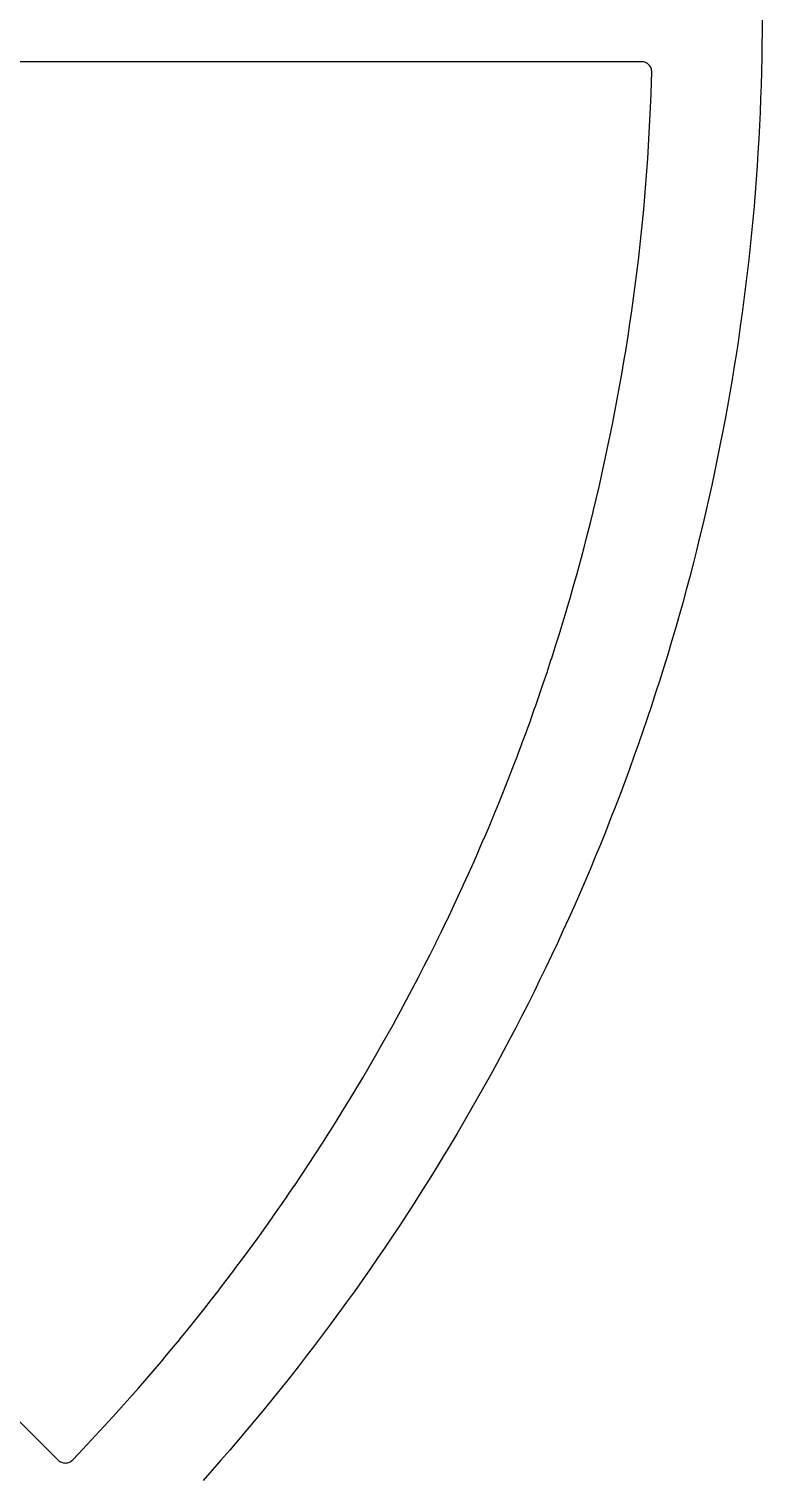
# Model space of a CAD drawing. Header units: millimetres. Extents: x -54 to 54, y -54 to 54.
# Drawn here: x 35.94 to 54, y -35.84 to -0.27 of the extents above; entities that cross this region are included whole.
import ezdxf

# ---------------------------------------------------------------- set-up
doc = ezdxf.new("R2010")
doc.units = ezdxf.units.MM
doc.layers.add('CUT_INNER', color=6, linetype='Continuous')
doc.layers.add('CUT_OUTER', color=1, linetype='Continuous')

msp = doc.modelspace()

# ---------------------------------------------------------------- linework, layer by layer
at = {"layer": 'CUT_INNER'}
msp.add_lwpolyline([(29.1289, -27.9833), (36.6626, -35.5171), (36.6811, -35.5338), (36.7011, -35.5486), (36.7224, -35.5613), (36.745, -35.5718), (36.7684, -35.58), (36.7926, -35.5859), (36.8172, -35.5893), (36.8421, -35.5903), (36.8669, -35.5888), (36.8914, -35.5848), (36.9155, -35.5785), (36.9388, -35.5697), (36.9611, -35.5587), (36.9822, -35.5455), (37.0018, -35.5303), (37.0199, -35.5133), (37.1533, -35.374), (37.1544, -35.3729), (37.3697, -35.1453), (37.3707, -35.1442), (37.5846, -34.9154), (37.5857, -34.9143), (37.7982, -34.6841), (37.7992, -34.683), (38.0103, -34.4515), (38.0113, -34.4504), (38.221, -34.2177), (38.222, -34.2165), (38.4302, -33.9825), (38.4312, -33.9814), (38.638, -33.7461), (38.639, -33.7449), (38.8443, -33.5083), (38.8453, -33.5072), (39.0492, -33.2694), (39.0502, -33.2682), (39.2526, -33.0291), (39.2536, -33.028), (39.4545, -32.7877), (39.4555, -32.7865), (39.6549, -32.545), (39.6559, -32.5438), (39.8539, -32.301), (39.8549, -32.2998), (40.0513, -32.0559), (40.0523, -32.0547), (40.2473, -31.8095), (40.2482, -31.8083), (40.4417, -31.562), (40.4426, -31.5608), (40.6346, -31.3132), (40.6355, -31.312), (40.826, -31.0633), (40.8269, -31.0621), (41.0158, -30.8122), (41.0167, -30.811), (41.2041, -30.56), (41.205, -30.5588), (41.3908, -30.3066), (41.3917, -30.3054), (41.576, -30.0521), (41.5769, -30.0508), (41.7596, -29.7964), (41.7605, -29.7951), (41.9417, -29.5396), (41.9425, -29.5383), (42.1221, -29.2817), (42.123, -29.2804), (42.301, -29.0227), (42.3019, -29.0214), (42.4783, -28.7626), (42.4791, -28.7613), (42.654, -28.5014), (42.6548, -28.5001), (42.828, -28.2391), (42.8289, -28.2379), (43.0005, -27.9758), (43.0013, -27.9745), (43.1714, -27.7114), (43.1722, -27.7101), (43.3406, -27.446), (43.3414, -27.4447), (43.5082, -27.1796), (43.509, -27.1783), (43.6741, -26.9121), (43.6749, -26.9108), (43.8384, -26.6436), (43.8392, -26.6423), (44.0011, -26.3741), (44.0019, -26.3728), (44.1621, -26.1036), (44.1629, -26.1023), (44.3214, -25.8322), (44.3222, -25.8309), (44.4791, -25.5597), (44.4799, -25.5584), (44.6351, -25.2863), (44.6358, -25.285), (44.7894, -25.012), (44.7901, -25.0107), (44.942, -24.7367), (44.9428, -24.7354), (45.093, -24.4605), (45.0937, -24.4591), (45.2422, -24.1833), (45.2429, -24.182), (45.3897, -23.9053), (45.3904, -23.9039), (45.5356, -23.6263), (45.5363, -23.625), (45.6797, -23.3465), (45.6804, -23.3451), (45.8221, -23.0657), (45.8227, -23.0644), (45.9627, -22.7842), (45.9634, -22.7828), (46.1017, -22.5017), (46.1023, -22.5003), (46.2389, -22.2184), (46.2395, -22.217), (46.3743, -21.9343), (46.375, -21.9329), (46.508, -21.6493), (46.5087, -21.6479), (46.64, -21.3635), (46.6406, -21.3621), (46.7702, -21.077), (46.7708, -21.0756), (46.8986, -20.7896), (46.8993, -20.7882), (47.0253, -20.5014), (47.0259, -20.5), (47.1502, -20.2125), (47.1508, -20.2111), (47.2734, -19.9228), (47.274, -19.9214), (47.3947, -19.6324), (47.3953, -19.631), (47.5143, -19.3412), (47.5149, -19.3398), (47.6321, -19.0493), (47.6326, -19.0479), (47.7481, -18.7567), (47.7486, -18.7552), (47.8623, -18.4633), (47.8628, -18.4619), (47.9746, -18.1693), (47.9752, -18.1679), (48.0852, -17.8746), (48.0858, -17.8732), (48.194, -17.5792), (48.1945, -17.5778), (48.3009, -17.2832), (48.3015, -17.2817), (48.4061, -16.9865), (48.4066, -16.985), (48.5094, -16.6891), (48.5099, -16.6877), (48.6109, -16.3912), (48.6114, -16.3897), (48.7106, -16.0926), (48.711, -16.0911), (48.8084, -15.7934), (48.8089, -15.792), (48.9044, -15.4936), (48.9048, -15.4922), (48.9985, -15.1933), (48.999, -15.1918), (49.0908, -14.8923), (49.0913, -14.8909), (49.1813, -14.5908), (49.1817, -14.5894), (49.2699, -14.2888), (49.2703, -14.2873), (49.3566, -13.9862), (49.357, -13.9847), (49.4415, -13.6831), (49.4419, -13.6816), (49.5245, -13.3795), (49.5249, -13.378), (49.6057, -13.0753), (49.6061, -13.0739), (49.685, -12.7707), (49.6854, -12.7692), (49.7624, -12.4656), (49.7628, -12.4641), (49.838, -12.1601), (49.8383, -12.1586), (49.9116, -11.854), (49.912, -11.8525), (49.9834, -11.5476), (49.9838, -11.5461), (50.0533, -11.2406), (50.0537, -11.2391), (50.1214, -10.9333), (50.1217, -10.9318), (50.1875, -10.6256), (50.1878, -10.6241), (50.2518, -10.3174), (50.2521, -10.3159), (50.3141, -10.0089), (50.3144, -10.0074), (50.3746, -9.7), (50.3749, -9.6985), (50.4332, -9.3907), (50.4334, -9.3892), (50.4898, -9.0811), (50.4901, -9.0796), (50.5446, -8.7711), (50.5449, -8.7696), (50.5975, -8.4608), (50.5977, -8.4593), (50.6484, -8.1502), (50.6487, -8.1487), (50.6975, -7.8393), (50.6977, -7.8377), (50.7446, -7.528), (50.7449, -7.5265), (50.7899, -7.2165), (50.7901, -7.215), (50.8332, -6.9048), (50.8334, -6.9032), (50.8746, -6.5927), (50.8748, -6.5912), (50.9141, -6.2804), (50.9143, -6.2789), (50.9517, -5.9679), (50.9519, -5.9664), (50.9873, -5.6552), (50.9875, -5.6536), (51.0211, -5.3422), (51.0212, -5.3407), (51.0529, -5.029), (51.053, -5.0275), (51.0828, -4.7157), (51.0829, -4.7142), (51.1108, -4.4022), (51.1109, -4.4006), (51.1368, -4.0885), (51.1369, -4.0869), (51.1609, -3.7746), (51.1611, -3.7731), (51.1831, -3.4606), (51.1832, -3.4591), (51.2034, -3.1465), (51.2035, -3.145), (51.2218, -2.8323), (51.2218, -2.8308), (51.2382, -2.5179), (51.2382, -2.5164), (51.2527, -2.2035), (51.2527, -2.202), (51.2652, -1.889), (51.2653, -1.8874), (51.2758, -1.5744), (51.2759, -1.5729), (51.2824, -1.3369), (51.2818, -1.3119), (51.2788, -1.2872), (51.2733, -1.2628), (51.2654, -1.2391), (51.2552, -1.2164), (51.2427, -1.1947), (51.2282, -1.1744), (51.2117, -1.1557), (51.1934, -1.1387), (51.1735, -1.1236), (51.1522, -1.1105), (51.1298, -1.0997), (51.1063, -1.0911), (51.0821, -1.085), (51.0574, -1.0812), (51.0325, -1.08), (35.0142, -1.08)], dxfattribs=at)
at = {"layer": 'CUT_OUTER'}
msp.add_lwpolyline([(54, 0), (53.999, -0.3313), (53.9959, -0.6627), (53.9909, -0.994), (53.9842, -1.3031), (53.9838, -1.3245), (53.9746, -1.6557), (53.9634, -1.9868), (53.9502, -2.3179), (53.935, -2.6489), (53.9177, -2.9798), (53.8984, -3.3106), (53.8771, -3.6412), (53.8537, -3.9717), (53.8284, -4.3021), (53.8009, -4.6323), (53.7715, -4.9623), (53.74, -5.2922), (53.7066, -5.6218), (53.6711, -5.9512), (53.6335, -6.2804), (53.594, -6.6094), (53.5524, -6.9381), (53.5088, -7.2666), (53.4632, -7.5948), (53.4156, -7.9227), (53.366, -8.2503), (53.3144, -8.5776), (53.2608, -8.9046), (53.2051, -9.2312), (53.1475, -9.5575), (53.0878, -9.8834), (53.0262, -10.209), (52.9626, -10.5341), (52.8969, -10.8589), (52.8293, -11.1833), (52.7597, -11.5072), (52.6881, -11.8307), (52.6145, -12.1538), (52.5389, -12.4764), (52.4614, -12.7985), (52.3819, -13.1202), (52.3004, -13.4414), (52.2169, -13.762), (52.1315, -14.0821), (52.0441, -14.4018), (51.9548, -14.7208), (51.8635, -15.0393), (51.7702, -15.3573), (51.675, -15.6746), (51.5778, -15.9914), (51.4788, -16.3076), (51.3777, -16.6232), (51.2748, -16.9381), (51.1699, -17.2524), (51.063, -17.566), (50.9543, -17.879), (50.8436, -18.1913), (50.7311, -18.503), (50.6166, -18.8139), (50.5002, -19.1241), (50.3819, -19.4336), (50.2617, -19.7424), (50.1396, -20.0504), (50.0156, -20.3577), (49.8898, -20.6642), (49.7621, -20.9699), (49.6324, -21.2749), (49.501, -21.579), (49.3676, -21.8823), (49.2324, -22.1848), (49.0954, -22.4865), (48.9565, -22.7873), (48.8157, -23.0873), (48.6732, -23.3864), (48.5288, -23.6846), (48.3825, -23.9819), (48.2345, -24.2783), (48.0846, -24.5738), (47.9329, -24.8684), (47.7794, -25.1621), (47.6241, -25.4547), (47.467, -25.7465), (47.3082, -26.0373), (47.1475, -26.327), (46.9851, -26.6158), (46.8209, -26.9036), (46.6549, -27.1904), (46.4872, -27.4762), (46.3177, -27.7609), (46.1465, -28.0446), (45.9736, -28.3272), (45.7989, -28.6087), (45.6225, -28.8892), (45.4444, -29.1686), (45.2645, -29.4469), (45.083, -29.7241), (44.8998, -30.0002), (44.7149, -30.2751), (44.5283, -30.5489), (44.34, -30.8215), (44.15, -31.093), (43.9584, -31.3633), (43.7651, -31.6325), (43.5702, -31.9004), (43.3737, -32.1671), (43.1755, -32.4327), (42.9757, -32.697), (42.7742, -32.9601), (42.5712, -33.2219), (42.3665, -33.4825), (42.1603, -33.7418), (41.9525, -33.9999), (41.743, -34.2566), (41.5321, -34.5121), (41.3195, -34.7663), (41.1054, -35.0192), (40.8898, -35.2708), (40.6726, -35.521), (40.4539, -35.7699), (40.2336, -36.0174)], dxfattribs=at)

doc.saveas('drawing.dxf')
